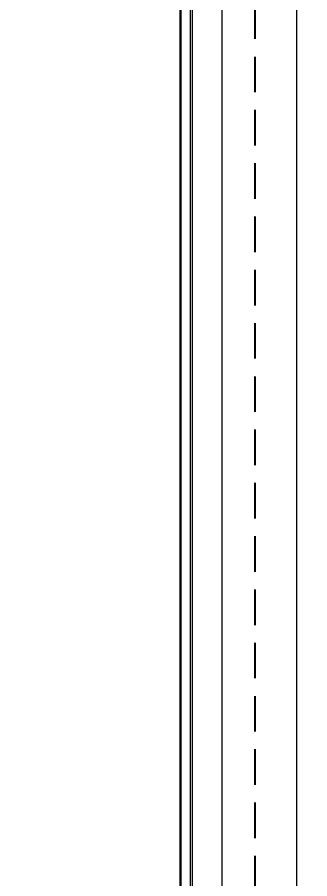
# Model space of a CAD drawing. Header units: inches. Extents: x 230831 to 416194, y 441295 to 526666.
# Drawn here: x 249790 to 250104, y 450628 to 451552 of the extents above; entities that cross this region are included whole.
import ezdxf

# ---------------------------------------------------------------- set-up
doc = ezdxf.new("R2010")
doc.units = ezdxf.units.IN
doc.header["$MEASUREMENT"] = 0
doc.linetypes.add('TRATTEGGIATA', pattern=[19.049999999999997, 12.7, -6.35])
for name, color, linetype in [('A-DIMESNION-1', 7, 'Continuous'), ('CQ Plaster', 1, 'Continuous'), ('CQ section wall', 3, 'Continuous')]:
    doc.layers.add(name, color=color, linetype=linetype)
doc.layers.add('CQ gypsum 2', color=42, linetype='Continuous', lineweight=0)
doc.styles.get("Standard").update_dxf_attribs({"font": 'arial.ttf'})
doc.dimstyles.new('chester 25', dxfattribs={"dimscale": 0.25, "dimtxt": 150, "dimasz": 100, "dimexe": 10, "dimexo": 20, "dimgap": 80, "dimtad": 1, "dimdec": 0, "dimzin": 0, "dimdsep": 46, "dimtxsty": 'Standard', "dimblk": 'DOT', "dimcen": 50, "dimclrd": 1, "dimclre": 1, "dimclrt": 3, "dimadec": 0, "dimazin": 0, "dimtfac": 1, "dimtdec": 0, "dimtofl": 0, "dimtmove": 0, "dimatfit": 3, "dimfxl": 1, "dimtolj": 1, "dimtzin": 0, "dimlwd": -1, "dimarcsym": 0})

# ---------------------------------------------------------------- blocks, each defined once
blk = doc.blocks.new('section c and d')
at = {"layer": 'CQ Plaster', "color": 8, "linetype": 'TRATTEGGIATA', "ltscale": 3}
blk.add_line((247778.1390208978, 453567.1762365347, 0.000308660553070675), (247778.1390208978, 449317.1762365347, 0.000308660553070675), dxfattribs=at)
blk = doc.blocks.new('_Dot')
at = {"color": 0, "linetype": 'ByBlock', "lineweight": -2}
blk.add_line((-0.5, 0), (-1, 0), dxfattribs=at)
at = {"color": 0, "linetype": 'ByBlock', "const_width": 0.5}
blk.add_lwpolyline([(-0.25, 0, 1), (0.25, 0, 1)], format="xyb", close=True, dxfattribs=at)
blk = doc.blocks.new('*D249')
at = {"layer": 'A-DIMESNION-1', "color": 1, "lineweight": -2, "ltscale": 0.05, "transparency": 16777216}
for p, q in [((250120.0731120775, 452850.2377514791), (247327.9304539307, 452850.2377514791)), ((248951.8896663396, 449417.1762365349), (247327.9304539307, 449417.1762365349))]:
    blk.add_line(p, q, dxfattribs=at)
at = {"layer": 'A-DIMESNION-1', "color": 1, "ltscale": 0.05, "transparency": 16777216}
blk.add_line((247330.4304539307, 452825.2377514791), (247330.4304539307, 449442.1762365349), dxfattribs=at)
at = {"layer": 'Defpoints', "color": 0, "linetype": 'Continuous', "ltscale": 0.05, "transparency": 16777216}
for p in [(250125.0731120776, 452850.2377514791), (247330.4304539307, 449417.1762365348), (248956.8896663397, 449417.1762365349, -2.213903546725328e-07)]:
    blk.add_point(p, dxfattribs=at)
at = {"layer": 'A-DIMESNION-1', "color": 1, "linetype": 'Continuous', "ltscale": 0.05, "transparency": 16777216, "xscale": 25, "yscale": 25, "zscale": 25}
for p, rotation in [((247330.4304539307, 452850.2377514791), 90), ((247330.4304539307, 449417.1762365349), 270)]:
    blk.add_blockref('_Dot', p, dxfattribs=dict(at, rotation=rotation))
at = {"layer": 'A-DIMESNION-1', "color": 3, "linetype": 'Continuous', "ltscale": 0.05, "transparency": 16777216, "insert": (247291.2711769866, 451133.7069940071), "char_height": 37.5, "attachment_point": 5, "rotation": 90.00000000000001}
blk.add_mtext('\\A1;3433', dxfattribs=at)

msp = doc.modelspace()

# ---------------------------------------------------------------- linework, layer by layer
at = {"layer": 'CQ gypsum 2'}
for points, elevation in [([(249279.874765334, 452417.2429401484), (250089.8069252091, 452417.2585712238), (250089.8069252091, 449567.1842798706), (249279.874765334, 449567.1686487952)], 0.001273733006771293), ([(249359.874771968, 452337.2002264383), (250009.806931843, 452337.2127696353), (250009.806931843, 449647.0635246391), (249359.874771968, 449647.0509814422)], 0.001326701590648391), ([(249391.8742742458, 452305.2007241605), (249977.8074295652, 452305.2132673574), (249977.8074295652, 449679.0630269169), (249391.8742742458, 449679.05048372)], 0.001326701590648391), ([(249393.8742742458, 452303.2007241605), (249975.8074295652, 452303.2132673574), (249975.8074295652, 449681.0630269169), (249393.8742742458, 449681.05048372)], 0.001326701590648391), ([(249404.074274248, 452293.0007241584), (249965.607429563, 452293.0132673553), (249965.607429563, 449691.263026919), (249404.074274248, 449691.2504837221)], 0.001326701590648391), ([(249405.0742742479, 452292.0007241585), (249964.6074295631, 452292.0132673554), (249964.6074295631, 449692.2630269189), (249405.0742742479, 449692.250483722)], 0.001326701590648391)]:
    msp.add_lwpolyline(points, close=True, dxfattribs=dict(at, elevation=elevation))

# ---------------------------------------------------------------- block references
at = {"layer": 'CQ section wall', "xscale": -1}
msp.add_blockref('section c and d', (497823.0939196858, 5.820766091346741e-11, 0.001018041037577725), dxfattribs=at)

# ---------------------------------------------------------------- dimensions: what is measured, and where the dimension line sits
at = {"layer": 'A-DIMESNION-1', "color": 64, "linetype": 'Continuous', "ltscale": 0.05}
dim = msp.add_linear_dim(base=(247330.4304539307, 449417.1762365348, 0.00102894731948937), p1=(250125.0731120775, 452850.2377514791, 0.00102894731948937), p2=(248956.8896663397, 449417.1762365348, 0.001028725929134697), angle=90, dimstyle='chester 25', dxfattribs=at)
dim.commit()
dim.dimension.update_dxf_attribs({"geometry": '*D249', "text_midpoint": (247291.2711769866, 451133.7069940071, 0.00102894731948937)})

doc.saveas('drawing.dxf')
